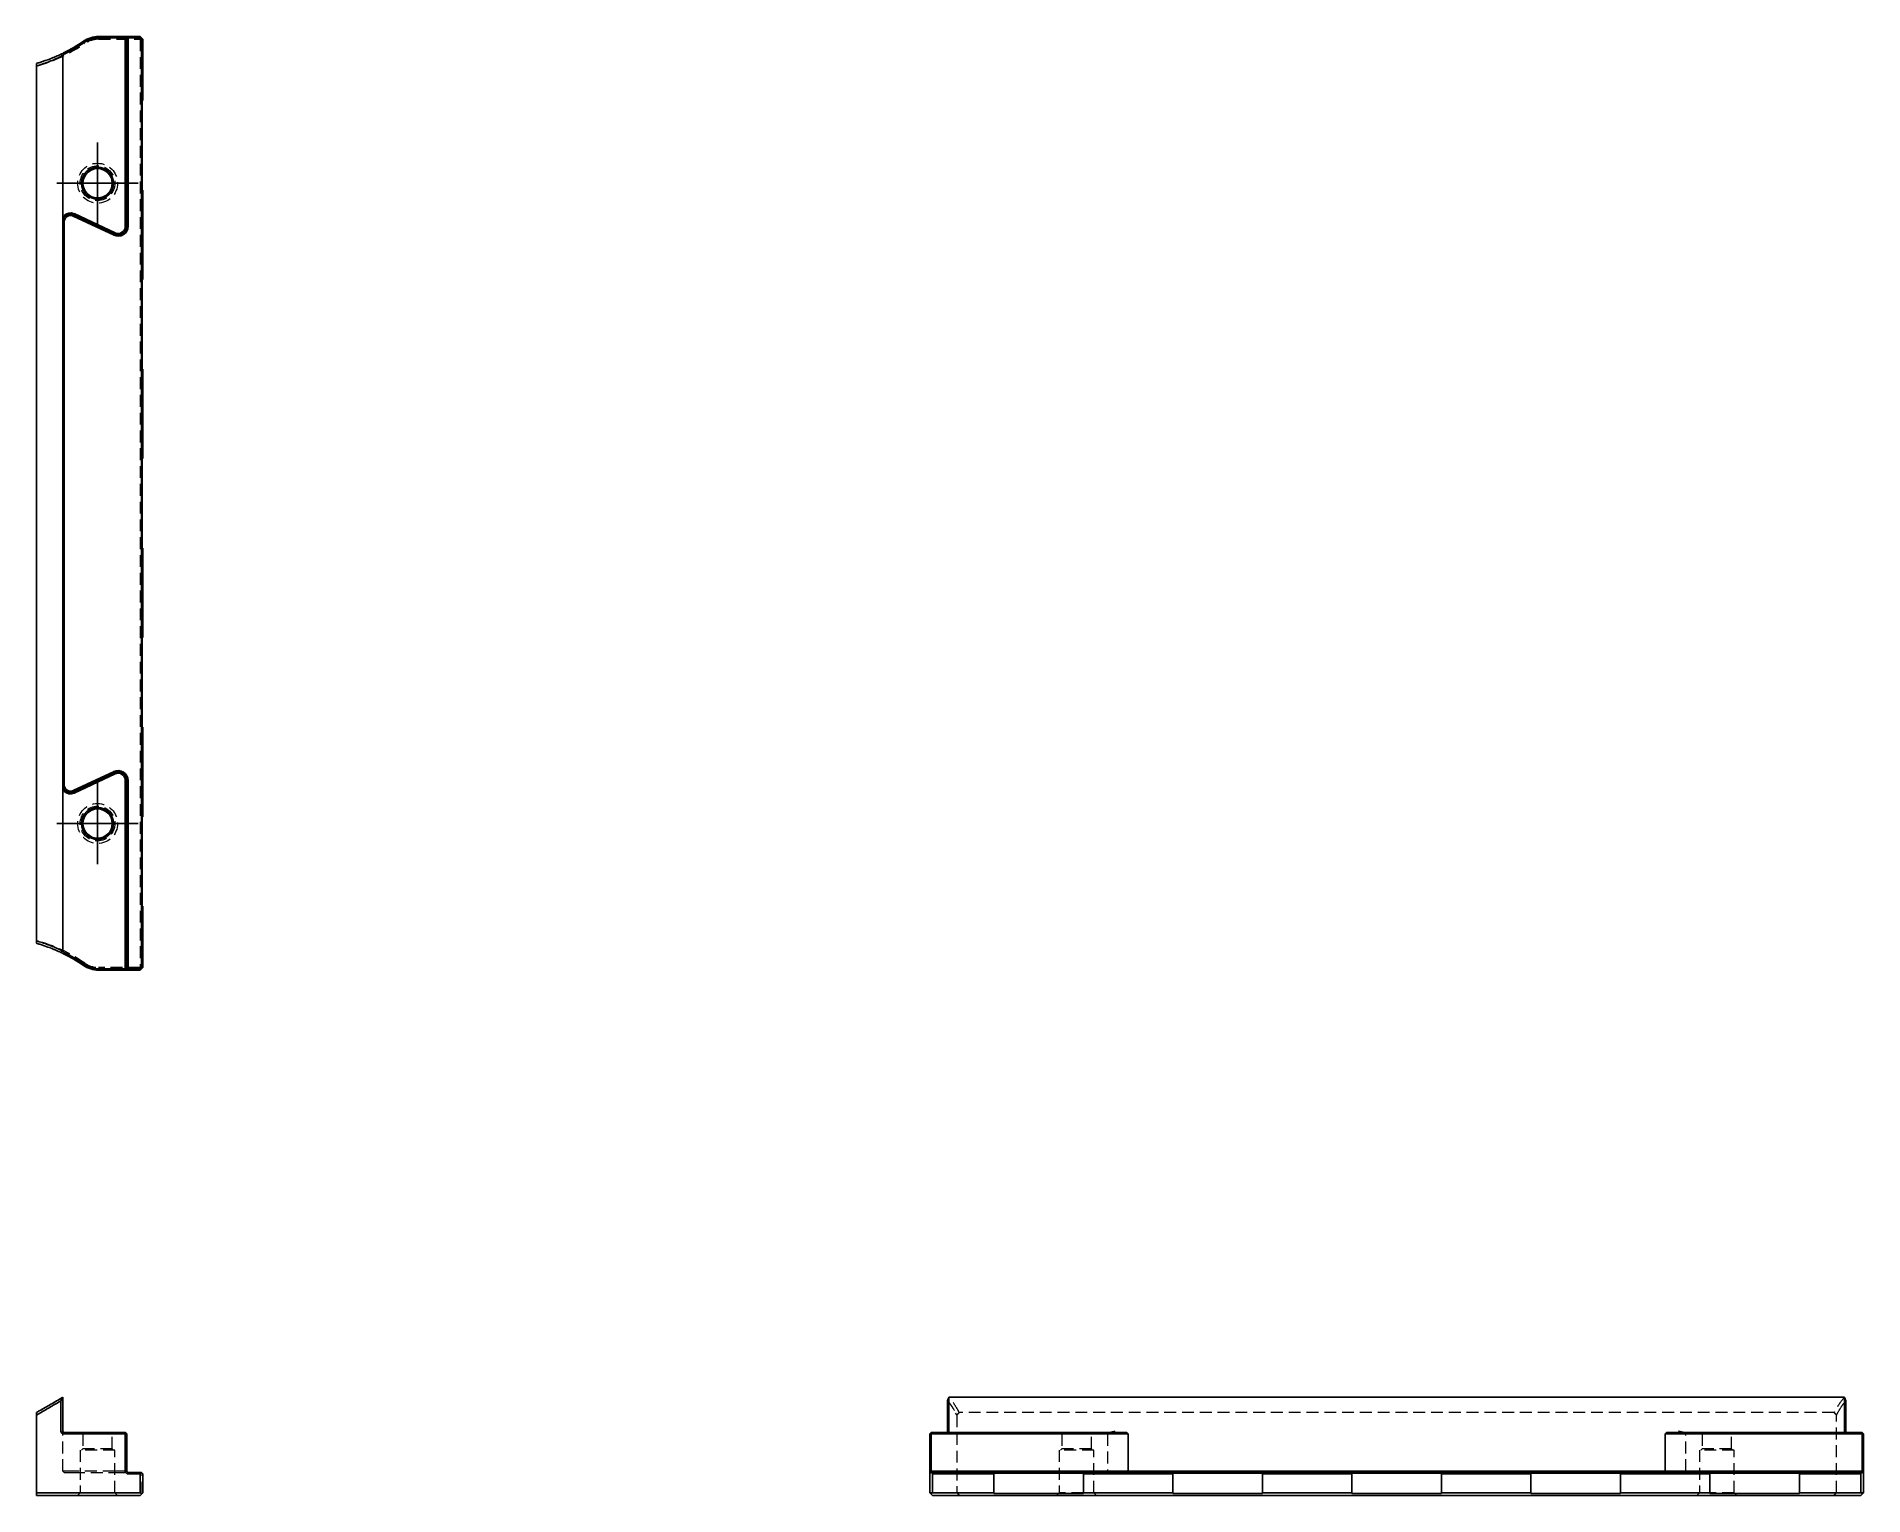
# Model space of a CAD drawing. Header units: millimetres. Extents: x 77 to 273, y 52 to 208.
import ezdxf

# ---------------------------------------------------------------- set-up
doc = ezdxf.new("R2010")
doc.units = ezdxf.units.MM
doc.linetypes.add('HIDDEN', pattern=[1.905, 1.27, -0.635])
doc.layers.add('10', color=7, linetype='Continuous')

# ---------------------------------------------------------------- blocks, each defined once
blk = doc.blocks.new('SW_CENTERMARKSYMBOL_0')
at = {"layer": '10', "color": 0}
for p, q in [((0, 2.5), (0, 4.36)), ((0, 0), (0, 2.5)), ((-2.5, 0), (-4.36, 0)), ((0, 0), (-2.5, 0)), ((0, 0), (0, -2.5)), ((0, 0), (2.5, 0)), ((2.5, 0), (4.36, 0)), ((0, -2.5), (0, -4.36))]:
    blk.add_line(p, q, dxfattribs=at)
blk = doc.blocks.new('SW_CENTERMARKSYMBOL_1')
at = {"layer": '10', "color": 0}
for p, q in [((0, 2.5), (0, 4.36)), ((0, 0), (0, 2.5)), ((-2.5, 0), (-4.36, 0)), ((0, 0), (-2.5, 0)), ((0, 0), (0, -2.5)), ((0, 0), (2.5, 0)), ((2.5, 0), (4.36, 0)), ((0, -2.5), (0, -4.36))]:
    blk.add_line(p, q, dxfattribs=at)

msp = doc.modelspace()

# ---------------------------------------------------------------- linework, layer by layer
at = {"color": 7, "linetype": 'Continuous', "lineweight": 25}
for p, q in [((83.95, 208), (86.81, 208)), ((86.81, 207.86), (83.95, 207.86)), ((86.89, 207.93), (86.81, 208)), ((86.81, 208), (87.04, 208)), ((86.81, 207.86), (86.89, 207.93)), ((86.81, 187.68), (86.81, 207.86)), ((86.96, 207.86), (86.89, 207.93)), ((86.96, 207.86), (86.96, 187.68)), ((87.1, 207.86), (86.96, 207.86)), ((87.1, 207.86), (87.04, 208)), ((87.04, 208), (88.41, 208)), ((87.1, 207.86), (87.1, 187.68)), ((88.56, 207.86), (87.1, 207.86)), ((88.41, 208), (88.56, 207.86)), ((88.56, 108.14), (88.56, 207.86)), ((88.7, 207.71), (88.56, 207.86)), ((88.7, 207.71), (88.7, 201.14)), ((80.13, 205.96), (80.13, 205.98)), ((80.13, 110.04), (80.13, 205.96)), ((80.27, 206.12), (80.21, 206.25)), ((77.3, 204.86), (77.3, 111.14)), ((88.7, 201.14), (88.61, 201.14)), ((88.61, 201.14), (88.61, 191.56)), ((88.61, 191.56), (88.7, 191.56)), ((88.7, 191.56), (88.7, 181.97)), ((80.27, 188.85), (80.37, 188.75)), ((80.27, 188.17), (80.27, 127.83)), ((85.6, 186.72), (81.21, 188.77)), ((85.66, 186.85), (81.27, 188.9)), ((81.33, 189.03), (85.72, 186.98)), ((88.7, 181.97), (88.61, 181.97)), ((88.61, 181.97), (88.61, 172.38)), ((88.61, 172.38), (88.7, 172.38)), ((88.7, 172.38), (88.7, 162.79)), ((88.7, 162.79), (88.61, 162.79)), ((88.61, 162.79), (88.61, 153.21)), ((88.61, 153.21), (88.7, 153.21)), ((88.7, 153.21), (88.7, 143.62)), ((88.7, 143.62), (88.61, 143.62)), ((88.61, 143.62), (88.61, 134.03)), ((88.61, 134.03), (88.7, 134.03)), ((88.7, 134.03), (88.7, 124.44)), ((81.21, 127.23), (85.6, 129.28)), ((80.37, 127.25), (80.27, 127.15)), ((81.27, 127.1), (85.66, 129.15)), ((85.72, 129.02), (81.33, 126.97)), ((86.81, 108.14), (86.81, 128.32)), ((86.96, 128.32), (86.96, 108.14)), ((87.1, 128.32), (87.1, 108.14)), ((88.7, 124.44), (88.61, 124.44)), ((88.61, 124.44), (88.61, 114.86)), ((88.61, 114.86), (88.7, 114.86)), ((88.7, 114.86), (88.7, 108.29)), ((80.13, 110.02), (80.13, 110.04)), ((80.21, 109.75), (80.27, 109.88)), ((83.95, 108.14), (86.81, 108.14)), ((86.81, 108), (83.95, 108)), ((86.89, 108.07), (86.81, 108.14)), ((86.81, 108), (86.89, 108.07)), ((87.04, 108), (86.81, 108)), ((86.89, 108.07), (86.96, 108.14)), ((86.96, 108.14), (87.1, 108.14)), ((87.1, 108.14), (87.04, 108)), ((88.41, 108), (87.04, 108)), ((87.1, 108.14), (88.56, 108.14)), ((88.56, 108.14), (88.41, 108)), ((88.56, 108.14), (88.7, 108.29)), ((79.92, 58.63), (79.92, 61.88)), ((80.13, 62.24), (80.13, 62.26)), ((80.13, 62.24), (80.13, 58.63)), ((174.89, 58.63), (174.89, 61.88)), ((175.02, 62.24), (175.04, 62.26)), ((175.02, 62.24), (175.02, 58.63)), ((175.04, 62.26), (270.96, 62.26)), ((270.96, 62.26), (270.98, 62.24)), ((270.98, 58.63), (270.98, 62.24)), ((271.11, 61.88), (271.11, 58.63)), ((77.3, 60.34), (77.3, 52.03)), ((80.21, 58.34), (80.27, 58.48)), ((82.32, 58.34), (80.21, 58.34)), ((80.27, 58.48), (82.4, 58.48)), ((83.95, 58.34), (82.32, 58.34)), ((82.4, 58.48), (83.95, 58.48)), ((83.95, 58.48), (86.81, 58.48)), ((86.81, 58.34), (83.95, 58.34)), ((86.89, 58.41), (86.81, 58.48)), ((86.81, 58.34), (86.89, 58.41)), ((86.81, 54.28), (86.81, 58.34)), ((86.89, 58.41), (86.96, 58.34)), ((86.96, 58.34), (86.96, 54.34)), ((173, 58.34), (173.07, 58.41)), ((173, 54.28), (173, 58.34)), ((173.07, 58.41), (173.14, 58.48)), ((173.07, 58.41), (173.14, 58.34)), ((173.14, 58.48), (193.32, 58.48)), ((173.14, 58.34), (173.14, 54.34)), ((193.32, 58.34), (173.14, 58.34)), ((192.83, 58.63), (192.6, 58.48)), ((193.32, 58.48), (194.09, 58.48)), ((194.23, 58.34), (193.32, 58.34)), ((194.23, 58.34), (194.09, 58.48)), ((194.23, 54.34), (194.23, 58.34)), ((251.91, 58.48), (251.77, 58.34)), ((251.77, 58.34), (251.77, 54.34)), ((252.68, 58.34), (251.77, 58.34)), ((251.91, 58.48), (252.68, 58.48)), ((252.68, 58.48), (272.86, 58.48)), ((272.86, 58.34), (252.68, 58.34)), ((253.4, 58.48), (253.17, 58.63)), ((272.86, 58.48), (272.93, 58.41)), ((272.86, 58.34), (272.93, 58.41)), ((272.86, 54.34), (272.86, 58.34)), ((272.93, 58.41), (273, 58.34)), ((273, 58.34), (273, 54.28)), ((86.96, 54.34), (86.81, 54.28)), ((87.04, 54.05), (86.81, 54.28)), ((86.96, 54.34), (87.1, 54.2)), ((87.1, 54.2), (87.04, 54.05)), ((88.41, 54.05), (87.04, 54.05)), ((87.1, 54.2), (88.56, 54.2)), ((88.56, 54.2), (88.41, 54.05)), ((88.41, 52.03), (88.41, 54.05)), ((88.56, 54.2), (88.7, 54.05)), ((88.7, 54.05), (88.7, 52.03)), ((173.14, 54.34), (173, 54.28)), ((173, 54.05), (173, 54.28)), ((173.14, 54.2), (173, 54.05)), ((173, 52.03), (173, 54.05)), ((173.14, 54.34), (173.14, 54.2)), ((173.14, 54.34), (193.32, 54.34)), ((173.14, 54.2), (173.29, 54.05)), ((173.14, 54.2), (272.86, 54.2)), ((179.86, 54.05), (173.29, 54.05)), ((173.29, 54.05), (173.29, 52.03)), ((189.44, 54.14), (179.86, 54.14)), ((179.86, 54.14), (179.86, 54.05)), ((179.86, 52.03), (179.86, 54.05)), ((189.44, 54.05), (189.44, 54.14)), ((199.03, 54.05), (189.44, 54.05)), ((189.44, 54.05), (189.44, 52.03)), ((193.32, 54.34), (194.23, 54.34)), ((194.38, 54.2), (194.23, 54.34)), ((194.23, 54.34), (251.77, 54.34)), ((208.62, 54.14), (199.03, 54.14)), ((199.03, 54.14), (199.03, 54.05)), ((199.03, 52.03), (199.03, 54.05)), ((208.62, 54.05), (208.62, 54.14)), ((218.21, 54.05), (208.62, 54.05)), ((208.62, 54.05), (208.62, 52.03)), ((227.79, 54.14), (218.21, 54.14)), ((218.21, 54.14), (218.21, 54.05)), ((218.21, 52.03), (218.21, 54.05)), ((227.79, 54.05), (227.79, 54.14)), ((237.38, 54.05), (227.79, 54.05)), ((227.79, 54.05), (227.79, 52.03)), ((246.97, 54.14), (237.38, 54.14)), ((237.38, 54.14), (237.38, 54.05)), ((237.38, 52.03), (237.38, 54.05)), ((246.97, 54.05), (246.97, 54.14)), ((256.56, 54.05), (246.97, 54.05)), ((246.97, 54.05), (246.97, 52.03)), ((251.77, 54.34), (251.62, 54.2)), ((251.77, 54.34), (252.68, 54.34)), ((252.68, 54.34), (272.86, 54.34)), ((266.14, 54.14), (256.56, 54.14)), ((256.56, 54.14), (256.56, 54.05)), ((256.56, 52.03), (256.56, 54.05)), ((266.14, 54.05), (266.14, 54.14)), ((272.71, 54.05), (266.14, 54.05)), ((266.14, 54.05), (266.14, 52.03)), ((272.71, 54.05), (272.86, 54.2)), ((272.71, 52.03), (272.71, 54.05)), ((272.86, 54.2), (272.86, 54.34)), ((272.86, 54.34), (273, 54.28)), ((273, 54.05), (272.86, 54.2)), ((273, 54.28), (273, 54.05)), ((273, 54.05), (273, 52.03)), ((77.3, 52.03), (82.32, 52.03)), ((82.49, 51.74), (77.3, 51.74)), ((82.32, 52.03), (83.95, 52.03)), ((83.95, 51.74), (82.49, 51.74)), ((83.95, 52.03), (88.41, 52.03)), ((88.41, 51.74), (83.95, 51.74)), ((88.56, 51.88), (88.41, 52.03)), ((88.41, 51.74), (88.56, 51.88)), ((88.7, 52.03), (88.56, 51.88)), ((173.14, 51.88), (173, 52.03)), ((173.29, 52.03), (173.14, 51.88)), ((173.29, 51.74), (173.14, 51.88)), ((173.29, 52.03), (179.86, 52.03)), ((272.71, 51.74), (173.29, 51.74)), ((179.86, 52.03), (179.86, 51.94)), ((179.86, 51.94), (189.44, 51.94)), ((189.44, 51.94), (189.44, 52.03)), ((189.44, 52.03), (199.03, 52.03)), ((199.03, 52.03), (199.03, 51.94)), ((199.03, 51.94), (208.62, 51.94)), ((208.62, 51.94), (208.62, 52.03)), ((208.62, 52.03), (218.21, 52.03)), ((218.21, 52.03), (218.21, 51.94)), ((218.21, 51.94), (227.79, 51.94)), ((227.79, 51.94), (227.79, 52.03)), ((227.79, 52.03), (237.38, 52.03)), ((237.38, 52.03), (237.38, 51.94)), ((237.38, 51.94), (246.97, 51.94)), ((246.97, 51.94), (246.97, 52.03)), ((246.97, 52.03), (256.56, 52.03)), ((256.56, 52.03), (256.56, 51.94)), ((256.56, 51.94), (266.14, 51.94)), ((266.14, 51.94), (266.14, 52.03)), ((266.14, 52.03), (272.71, 52.03)), ((272.71, 52.03), (272.86, 51.88)), ((272.86, 51.88), (272.71, 51.74)), ((273, 52.03), (272.86, 51.88))]:
    msp.add_line(p, q, dxfattribs=at)
at = {"color": 7, "linetype": 'HIDDEN', "lineweight": 18}
for p, q in [((83.95, 207.71), (88.41, 207.71)), ((88.56, 207.86), (88.41, 207.71)), ((88.41, 207.71), (88.41, 108.29)), ((88.41, 108.29), (83.95, 108.29)), ((88.41, 108.29), (88.56, 108.14)), ((79.92, 61.88), (79.92, 58.63)), ((175.88, 60.34), (175.88, 52.03)), ((269.86, 60.63), (176.14, 60.63)), ((270.12, 52.03), (270.12, 60.34)), ((80.13, 54.34), (80.13, 58.63)), ((80.37, 58.34), (80.27, 58.48)), ((82.13, 58.48), (82.27, 58.34)), ((82.27, 58.34), (82.27, 56.74)), ((85.41, 58.34), (85.56, 58.48)), ((85.41, 56.74), (85.41, 58.34)), ((86.81, 58.34), (86.96, 58.34)), ((173, 58.34), (173.14, 58.34)), ((174.75, 58.34), (174.88, 58.48)), ((187, 58.48), (187.14, 58.34)), ((187.14, 58.34), (187.14, 56.74)), ((190.29, 58.34), (190.43, 58.48)), ((190.29, 56.74), (190.29, 58.34)), ((191.88, 58.48), (192.03, 58.34)), ((192.03, 58.34), (192.03, 54.34)), ((192.25, 58.34), (192.15, 58.48)), ((253.85, 58.48), (253.75, 58.34)), ((253.97, 58.34), (254.12, 58.48)), ((253.97, 54.34), (253.97, 58.34)), ((255.57, 58.48), (255.71, 58.34)), ((255.71, 58.34), (255.71, 56.74)), ((258.86, 58.34), (259, 58.48)), ((258.86, 56.74), (258.86, 58.34)), ((271.12, 58.48), (271.25, 58.34)), ((272.86, 58.34), (273, 58.34)), ((85.7, 56.6), (81.99, 56.6)), ((81.99, 56.6), (81.99, 52.03)), ((82.27, 56.74), (82.13, 56.6)), ((85.41, 56.74), (82.27, 56.74)), ((85.56, 56.6), (85.41, 56.74)), ((85.7, 52.03), (85.7, 56.6)), ((190.57, 56.6), (186.86, 56.6)), ((186.86, 56.6), (186.86, 52.03)), ((187.14, 56.74), (187, 56.6)), ((190.29, 56.74), (187.14, 56.74)), ((190.43, 56.6), (190.29, 56.74)), ((190.57, 52.03), (190.57, 56.6)), ((259.14, 56.6), (255.43, 56.6)), ((255.43, 56.6), (255.43, 52.03)), ((255.71, 56.74), (255.57, 56.6)), ((258.86, 56.74), (255.71, 56.74)), ((259, 56.6), (258.86, 56.74)), ((259.14, 52.03), (259.14, 56.6)), ((81.27, 54.34), (80.13, 54.34)), ((80.13, 54.34), (80.27, 54.2)), ((80.27, 54.2), (81.21, 54.2)), ((81.21, 54.2), (85.6, 54.2)), ((85.66, 54.34), (81.27, 54.34)), ((85.6, 54.2), (87.1, 54.2)), ((86.96, 54.34), (85.66, 54.34)), ((88.61, 51.94), (88.61, 54.14)), ((192.03, 54.34), (192.17, 54.2)), ((253.83, 54.2), (253.97, 54.34)), ((81.99, 52.03), (81.7, 51.74)), ((85.99, 51.74), (85.7, 52.03)), ((173.29, 52.03), (173, 52.03)), ((186.86, 52.03), (186.57, 51.74)), ((189.44, 52.03), (186.86, 52.03)), ((190.86, 51.74), (190.57, 52.03)), ((255.43, 52.03), (255.14, 51.74)), ((259.14, 52.03), (256.56, 52.03)), ((259.43, 51.74), (259.14, 52.03)), ((273, 52.03), (272.71, 52.03))]:
    msp.add_line(p, q, dxfattribs=at)
at = {"color": 7, "linetype": 'Continuous', "lineweight": 25, "flags": 128}
for points in [[(80.13, 205.98), (80.01, 206.05), (79.92, 206.11)], [(79.92, 109.89), (80.04, 109.96), (80.13, 110.02)], [(79.92, 61.88), (80.04, 62.08), (80.13, 62.24)], [(174.89, 61.88), (174.96, 62.08), (175.02, 62.24)], [(270.98, 62.24), (271.05, 62.04), (271.11, 61.88)]]:
    msp.add_lwpolyline(points, dxfattribs=at)
at = {"color": 7, "linetype": 'HIDDEN', "lineweight": 18}
for centre, radius in [((83.84, 192.29), 2.14), ((83.84, 192.29), 1.86), ((83.84, 123.71), 2.14), ((83.84, 123.71), 1.86)]:
    msp.add_circle(centre, radius, dxfattribs=at)
at = {"color": 7, "linetype": 'Continuous', "lineweight": 25}
for centre, radius in [((83.84, 192.29), 1.71), ((83.84, 192.29), 1.57), ((83.84, 123.71), 1.71), ((83.84, 123.71), 1.57)]:
    msp.add_circle(centre, radius, dxfattribs=at)
for centre, radius, start, end in [((72.58, 221.6), 17.14, 296.4123, 304.6282), ((83.95, 205.14), 2.86, 90, 124.6282), ((83.95, 205.14), 2.71, 90, 124.6282), ((72.58, 221.6), 17.29, 296.4123, 304.6282), ((80.93, 188.17), 0.943, 65, 134.1844), ((80.93, 188.17), 0.657, 65, 180), ((80.93, 188.17), 0.8, 65, 134.1844), ((86.04, 187.68), 1.06, 245, 0), ((86.04, 187.68), 0.914, 245, 0), ((86.04, 187.68), 0.771, 245, 0), ((86.04, 128.32), 1.06, 0, 115), ((86.04, 128.32), 0.914, 0, 115), ((80.93, 127.83), 0.657, 180, 295), ((80.93, 127.83), 0.8, 225.8156, 295), ((86.04, 128.32), 0.771, 0, 115), ((80.93, 127.83), 0.943, 225.8156, 295), ((72.58, 94.4), 17.14, 55.3718, 63.5877), ((72.58, 94.4), 17.29, 55.3718, 63.5877), ((83.95, 110.86), 2.86, 235.3718, 270), ((83.95, 110.86), 2.71, 235.3718, 270)]:
    msp.add_arc(centre, radius, start, end, dxfattribs=at)
at = {"color": 7, "linetype": 'HIDDEN', "lineweight": 18}
for centre, radius, start, end in [((83.95, 205.14), 2.57, 90, 124.6282), ((72.58, 221.6), 17.43, 285.7053, 304.6282), ((72.58, 94.4), 17.43, 55.3718, 74.2947), ((83.95, 110.86), 2.57, 235.3718, 270)]:
    msp.add_arc(centre, radius, start, end, dxfattribs=at)
at = {"color": 7, "linetype": 'Continuous', "lineweight": 25}
for points, knots in [([(80.13, 205.96), (80.1, 205.95), (80.08, 205.93), (79.65, 205.73), (79.25, 205.55), (78.43, 205.23), (78.01, 205.08), (77.59, 204.95), (77.49, 204.92), (77.4, 204.89), (77.3, 204.86)], [0, 0, 0, 0, 0.000168173, 0.000168173, 0.002807574, 0.002807574, 0.005446975, 0.005446975, 0.005446975, 0.006041644, 0.006041644, 0.006041644, 0.006041644]), ([(77.64, 205.22), (78.05, 205.35), (78.43, 205.48), (78.82, 205.63), (78.85, 205.64), (78.89, 205.66), (78.92, 205.67), (78.99, 205.7), (79.14, 205.76), (79.47, 205.9), (79.74, 206.02), (79.92, 206.11)], [0, 0, 0, 0, 0.2340833, 0.2340833, 0.2487136, 0.2487136, 0.2633438, 0.2633438, 0.2926042, 0.351125, 0.4681667, 0.4681667, 0.4681667, 0.4681667]), ([(79.92, 206.11), (79.92, 206.11), (79.96, 206.13), (80.07, 206.18), (80.14, 206.21), (80.21, 206.25)], [0, 0, 0, 0, 0.5, 0.5, 1, 1, 1, 1]), ([(80.27, 206.12), (80.24, 206.09), (80.21, 206.06), (80.15, 206), (80.13, 205.98), (80.13, 205.98)], [0, 0, 0, 0, 0.5, 0.5, 1, 1, 1, 1]), ([(77.3, 205.12), (77.3, 205.08), (77.3, 205.04), (77.3, 204.99), (77.3, 204.97), (77.3, 204.95), (77.3, 204.93), (77.3, 204.91), (77.3, 204.88), (77.3, 204.86)], [0.0026809728, 0.0026809728, 0.0026809728, 0.0026809728, 0.0030073844, 0.0030073844, 0.0030073844, 0.0031835942, 0.0031835942, 0.0031835942, 0.0033598041, 0.0033598041, 0.0033598041, 0.0033598041]), ([(80.13, 188.22), (80.13, 188.27), (80.14, 188.39), (80.17, 188.6), (80.23, 188.76), (80.27, 188.85)], [0, 0, 0, 0, 0.242227, 0.548563, 1, 1, 1, 1]), ([(80.37, 188.75), (80.33, 188.7), (80.25, 188.62), (80.16, 188.44), (80.15, 188.3), (80.14, 188.21)], [0, 0, 0, 0, 0.261484, 0.527023, 1, 1, 1, 1]), ([(80.27, 127.15), (80.23, 127.26), (80.15, 127.47), (80.14, 127.68), (80.13, 127.79)], [0, 0, 0, 0, 0.515417, 1, 1, 1, 1]), ([(80.14, 127.79), (80.15, 127.7), (80.16, 127.56), (80.25, 127.38), (80.33, 127.3), (80.37, 127.25)], [0, 0, 0, 0, 0.4723627, 0.7382108, 1, 1, 1, 1]), ([(77.3, 111.14), (77.4, 111.11), (77.49, 111.08), (77.59, 111.05), (78.01, 110.92), (78.43, 110.77), (79.25, 110.45), (79.65, 110.27), (80.08, 110.07), (80.1, 110.05), (80.13, 110.04)], [0, 0, 0, 0, 0.000594197, 0.000594197, 0.000594197, 0.003231504, 0.003231504, 0.00586881, 0.00586881, 0.00603685, 0.00603685, 0.00603685, 0.00603685]), ([(77.3, 111.14), (77.3, 111.1), (77.3, 111.06), (77.3, 111.02), (77.3, 110.97), (77.3, 110.93), (77.3, 110.89), (77.3, 110.89), (77.3, 110.88), (77.3, 110.88)], [0.0026591583, 0.0026591583, 0.0026591583, 0.0026591583, 0.0029855703, 0.0029855703, 0.0029855703, 0.0033119822, 0.0033119822, 0.0033119822, 0.0033379903, 0.0033379903, 0.0033379903, 0.0033379903]), ([(79.92, 109.89), (79.74, 109.98), (79.56, 110.06), (79.28, 110.18), (79.14, 110.24), (78.99, 110.3), (78.92, 110.33), (78.89, 110.34), (78.85, 110.36), (78.46, 110.51), (78.05, 110.65), (77.64, 110.78)], [0.5318355, 0.5318355, 0.5318355, 0.5318355, 0.6488766, 0.6488766, 0.7073972, 0.7366575, 0.7366575, 0.7512876, 0.7512876, 0.7659177, 1, 1, 1, 1]), ([(80.21, 109.75), (80.14, 109.79), (80.07, 109.82), (79.96, 109.87), (79.92, 109.89), (79.92, 109.89)], [0, 0, 0, 0, 0.5, 0.5, 1, 1, 1, 1]), ([(80.13, 110.02), (80.13, 110.02), (80.15, 110), (80.21, 109.94), (80.24, 109.91), (80.27, 109.88)], [0, 0, 0, 0, 0.5, 0.5, 1, 1, 1, 1]), ([(77.3, 60.63), (77.4, 60.68), (77.49, 60.74), (77.59, 60.79), (78.01, 61.04), (78.43, 61.28), (79.25, 61.75), (79.65, 61.99), (80.08, 62.23), (80.1, 62.25), (80.13, 62.26)], [0, 0, 0, 0, 0.000594197, 0.000594197, 0.000594197, 0.003231504, 0.003231504, 0.00586881, 0.00586881, 0.00603685, 0.00603685, 0.00603685, 0.00603685]), ([(79.92, 61.88), (79.74, 61.78), (79.56, 61.67), (79.28, 61.5), (79.14, 61.42), (78.99, 61.34), (78.92, 61.29), (78.89, 61.28), (78.85, 61.25), (78.46, 61.02), (78.05, 60.78), (77.64, 60.55)], [0.5318355, 0.5318355, 0.5318355, 0.5318355, 0.6488766, 0.6488766, 0.7073972, 0.7366575, 0.7366575, 0.7512876, 0.7512876, 0.7659177, 1, 1, 1, 1]), ([(77.3, 60.63), (77.3, 60.58), (77.3, 60.53), (77.3, 60.49), (77.3, 60.44), (77.3, 60.4), (77.3, 60.35), (77.3, 60.35), (77.3, 60.34), (77.3, 60.34)], [0.0026591583, 0.0026591583, 0.0026591583, 0.0026591583, 0.0029855703, 0.0029855703, 0.0029855703, 0.0033119822, 0.0033119822, 0.0033119822, 0.0033379903, 0.0033379903, 0.0033379903, 0.0033379903]), ([(80.21, 58.34), (80.14, 58.34), (80.07, 58.37), (79.96, 58.47), (79.92, 58.55), (79.92, 58.63)], [0, 0, 0, 0, 0.5, 0.5, 1, 1, 1, 1]), ([(80.13, 58.63), (80.13, 58.58), (80.15, 58.54), (80.21, 58.49), (80.24, 58.48), (80.27, 58.48)], [0, 0, 0, 0, 0.5, 0.5, 1, 1, 1, 1]), ([(174.87, 58.49), (174.87, 58.49), (174.89, 58.52), (174.89, 58.58), (174.89, 58.62), (174.89, 58.63)], [0, 0, 0, 0, 0.1618325, 0.8196496, 1, 1, 1, 1]), ([(175.02, 58.63), (175.02, 58.58), (175, 58.54), (174.94, 58.49), (174.91, 58.48), (174.88, 58.48)], [0, 0, 0, 0, 0.5, 0.5, 1, 1, 1, 1]), ([(192.15, 58.48), (192.17, 58.48), (192.22, 58.48), (192.29, 58.49), (192.38, 58.51), (192.49, 58.54), (192.64, 58.57), (192.76, 58.61), (192.83, 58.63)], [0, 0, 0, 0, 0.096761, 0.209737, 0.339177, 0.485245, 0.695069, 1, 1, 1, 1]), ([(253.17, 58.63), (253.19, 58.62), (253.21, 58.61), (253.23, 58.61), (253.24, 58.61), (253.25, 58.6), (253.26, 58.6), (253.26, 58.6), (253.28, 58.6), (253.3, 58.59), (253.32, 58.58), (253.34, 58.58), (253.34, 58.58), (253.37, 58.57), (253.38, 58.57), (253.41, 58.56), (253.42, 58.56), (253.45, 58.55), (253.47, 58.55), (253.5, 58.54), (253.51, 58.54), (253.54, 58.53), (253.56, 58.53), (253.58, 58.52), (253.6, 58.52), (253.63, 58.51), (253.64, 58.51), (253.67, 58.5), (253.68, 58.5), (253.71, 58.5), (253.72, 58.49), (253.75, 58.49), (253.76, 58.49), (253.8, 58.48), (253.83, 58.48), (253.85, 58.48)], [0, 0, 0, 0, 0.0625, 0.0625, 0.09375, 0.109375, 0.109375, 0.125, 0.125, 0.1875, 0.21875, 0.21875, 0.25, 0.25, 0.3125, 0.3125, 0.375, 0.375, 0.4375, 0.4375, 0.5, 0.5, 0.5625, 0.5625, 0.625, 0.625, 0.6875, 0.6875, 0.75, 0.75, 0.8125, 0.8125, 0.875, 0.875, 1, 1, 1, 1]), ([(271.12, 58.48), (271.09, 58.48), (271.06, 58.49), (271, 58.54), (270.98, 58.58), (270.98, 58.63)], [0, 0, 0, 0, 0.5, 0.5, 1, 1, 1, 1]), ([(271.11, 58.63), (271.11, 58.6), (271.11, 58.55), (271.12, 58.5), (271.13, 58.49)], [0, 0, 0, 0, 0.60621, 1, 1, 1, 1])]:
    msp.add_open_spline(points, degree=3, knots=knots, dxfattribs=at)
for points in [[(77.3, 205.12), (77.41, 205.15), (77.53, 205.19), (77.64, 205.22)], [(77.3, 110.88), (77.41, 110.85), (77.53, 110.81), (77.64, 110.78)], [(77.3, 60.34), (77.41, 60.41), (77.53, 60.48), (77.64, 60.55)], [(77.3, 51.74), (77.3, 51.83), (77.3, 51.93), (77.3, 52.03)]]:
    msp.add_open_spline(points, degree=3, dxfattribs=at)
at = {"color": 7, "linetype": 'HIDDEN', "lineweight": 18}
for points, knots in [([(174.89, 61.88), (174.98, 61.78), (175.06, 61.67), (175.18, 61.5), (175.24, 61.42), (175.3, 61.34), (175.33, 61.29), (175.34, 61.28), (175.36, 61.25), (175.51, 61.02), (175.65, 60.78), (175.78, 60.55)], [0.5318355, 0.5318355, 0.5318355, 0.5318355, 0.6488766, 0.6488766, 0.7073972, 0.7366575, 0.7366575, 0.7512876, 0.7512876, 0.7659177, 1, 1, 1, 1]), ([(176.14, 60.63), (176.11, 60.68), (176.08, 60.74), (176.05, 60.79), (175.92, 61.04), (175.77, 61.28), (175.45, 61.75), (175.27, 61.99), (175.07, 62.23), (175.05, 62.25), (175.04, 62.26)], [0, 0, 0, 0, 0.000594197, 0.000594197, 0.000594197, 0.003231504, 0.003231504, 0.00586881, 0.00586881, 0.00603685, 0.00603685, 0.00603685, 0.00603685]), ([(270.96, 62.26), (270.95, 62.25), (270.93, 62.23), (270.73, 61.99), (270.55, 61.75), (270.23, 61.28), (270.08, 61.04), (269.95, 60.79), (269.92, 60.74), (269.89, 60.68), (269.86, 60.63)], [0, 0, 0, 0, 0.000168173, 0.000168173, 0.002807574, 0.002807574, 0.005446975, 0.005446975, 0.005446975, 0.006041644, 0.006041644, 0.006041644, 0.006041644]), ([(270.22, 60.55), (270.35, 60.78), (270.48, 61.01), (270.63, 61.24), (270.64, 61.25), (270.66, 61.28), (270.67, 61.29), (270.7, 61.34), (270.76, 61.42), (270.9, 61.62), (271.02, 61.78), (271.11, 61.88)], [0, 0, 0, 0, 0.2340833, 0.2340833, 0.2487136, 0.2487136, 0.2633438, 0.2633438, 0.2926042, 0.351125, 0.4681667, 0.4681667, 0.4681667, 0.4681667]), ([(176.14, 60.63), (176.1, 60.58), (176.06, 60.53), (176.02, 60.49), (175.97, 60.44), (175.93, 60.4), (175.89, 60.35), (175.89, 60.35), (175.88, 60.34), (175.88, 60.34)], [0.0026591583, 0.0026591583, 0.0026591583, 0.0026591583, 0.0029855703, 0.0029855703, 0.0029855703, 0.0033119822, 0.0033119822, 0.0033119822, 0.0033379903, 0.0033379903, 0.0033379903, 0.0033379903]), ([(270.12, 60.34), (270.08, 60.38), (270.04, 60.43), (269.99, 60.48), (269.97, 60.5), (269.95, 60.53), (269.93, 60.55), (269.91, 60.58), (269.88, 60.6), (269.86, 60.63)], [0.0026809728, 0.0026809728, 0.0026809728, 0.0026809728, 0.0030073844, 0.0030073844, 0.0030073844, 0.0031835942, 0.0031835942, 0.0031835942, 0.0033598041, 0.0033598041, 0.0033598041, 0.0033598041]), ([(80.14, 58.6), (80.15, 58.55), (80.16, 58.46), (80.25, 58.36), (80.33, 58.35), (80.37, 58.34)], [0, 0, 0, 0, 0.472987, 0.738521, 1, 1, 1, 1]), ([(174.75, 58.34), (174.77, 58.34), (174.81, 58.35), (174.85, 58.41), (174.87, 58.46), (174.87, 58.49)], [0, 0, 0, 0, 0.383831, 0.742288, 1, 1, 1, 1]), ([(174.81, 58.37), (174.84, 58.39), (174.89, 58.44), (174.94, 58.49), (174.97, 58.52)], [0, 0, 0, 0, 0.44098, 1, 1, 1, 1]), ([(192.6, 58.48), (192.57, 58.47), (192.5, 58.42), (192.38, 58.36), (192.3, 58.35), (192.25, 58.34)], [0, 0, 0, 0, 0.191092, 0.598657, 1, 1, 1, 1]), ([(253.75, 58.34), (253.7, 58.35), (253.62, 58.36), (253.5, 58.42), (253.43, 58.47), (253.4, 58.48)], [0, 0, 0, 0, 0.401343, 0.808908, 1, 1, 1, 1]), ([(271.03, 58.52), (271.05, 58.5), (271.1, 58.45), (271.16, 58.4), (271.19, 58.37)], [0, 0, 0, 0, 0.4442256, 1, 1, 1, 1]), ([(271.13, 58.49), (271.13, 58.48), (271.14, 58.44), (271.16, 58.39), (271.2, 58.35), (271.23, 58.34), (271.25, 58.34)], [0, 0, 0, 0, 0.095582, 0.38131, 0.691021, 1, 1, 1, 1])]:
    msp.add_open_spline(points, degree=3, knots=knots, dxfattribs=at)
for points in [[(175.88, 60.34), (175.85, 60.41), (175.81, 60.48), (175.78, 60.55)], [(270.12, 60.34), (270.15, 60.41), (270.19, 60.48), (270.22, 60.55)], [(176.18, 51.74), (176.08, 51.83), (175.98, 51.93), (175.88, 52.03)], [(270.12, 52.03), (270.02, 51.93), (269.92, 51.83), (269.82, 51.74)]]:
    msp.add_open_spline(points, degree=3, dxfattribs=at)

# ---------------------------------------------------------------- block references
at = {"layer": '10'}
for name, p in [('SW_CENTERMARKSYMBOL_0', (83.84, 192.29)), ('SW_CENTERMARKSYMBOL_1', (83.84, 123.71))]:
    msp.add_blockref(name, p, dxfattribs=at)

doc.saveas('drawing.dxf')
